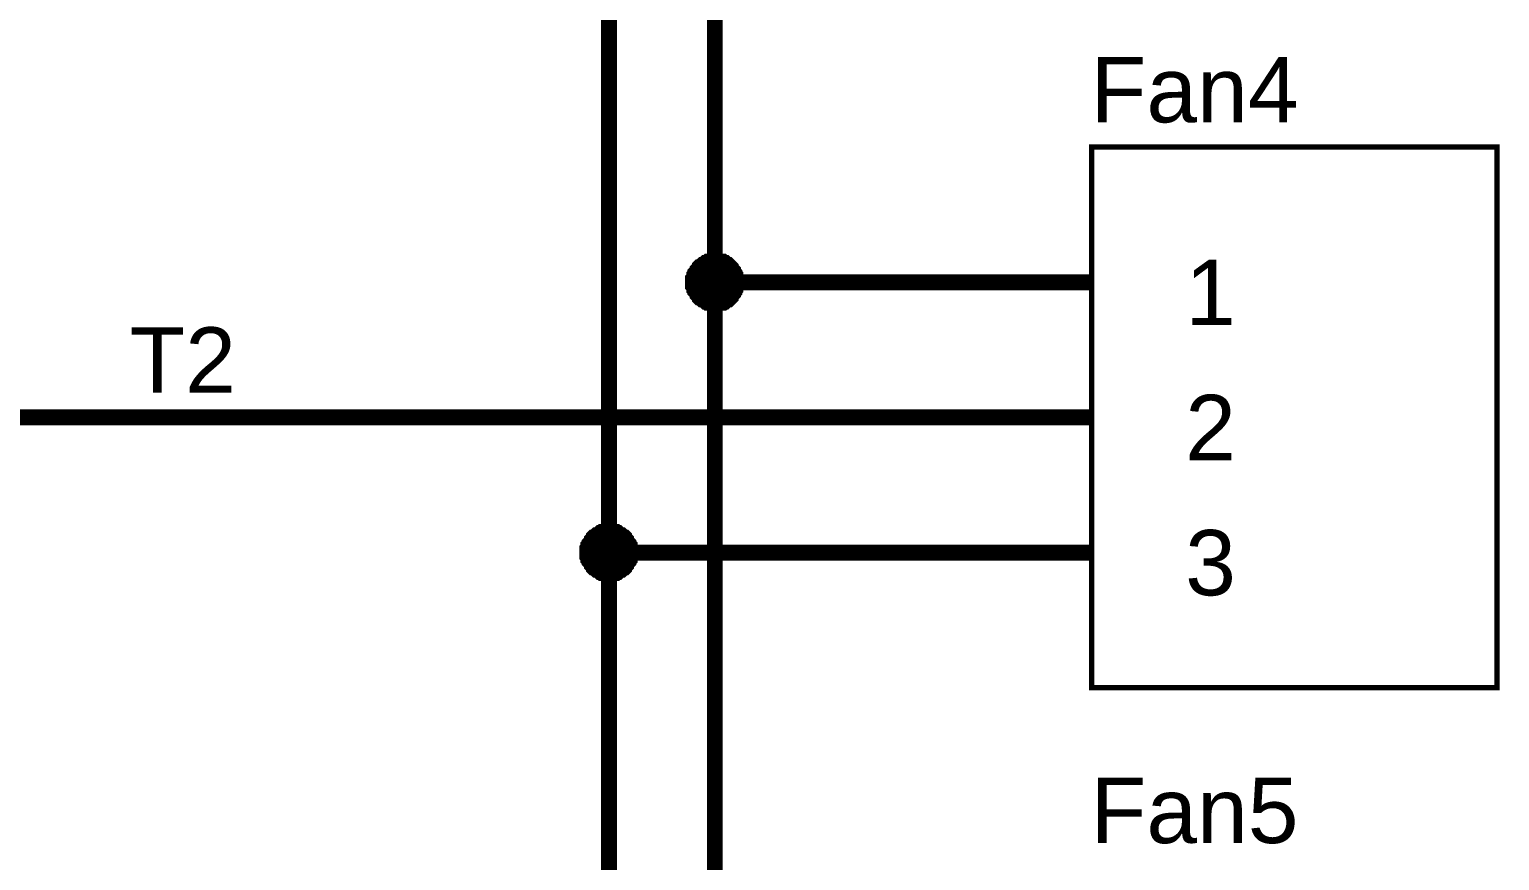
# Model space of a CAD drawing. Header units: millimetres. Extents: x 0 to 594, y 0 to 420.
# Drawn here: x 522.37 to 550.02, y 262.1 to 277.72 of the extents above; entities that cross this region are included whole.
import ezdxf

# ---------------------------------------------------------------- set-up
doc = ezdxf.new("R2010")
doc.units = ezdxf.units.MM
doc.layers.add('Sheet', color=255, linetype='Continuous')
doc.styles.get("Standard").update_dxf_attribs({"font": 'arial.ttf'})

msp = doc.modelspace()

# ---------------------------------------------------------------- linework, layer by layer
at = {"layer": 'Sheet', "color": 0}
for points, const_width in [([(537.275, 272.972), (535.265, 272.972), (535.265, 287.43)], 0.3), ([(537.275, 282.35), (533.275, 282.35), (533.275, 267.892)], 0.3), ([(534.757, 272.972), (534.757, 272.994), (534.757, 273.015), (534.757, 273.057), (534.757, 273.078), (534.778, 273.099), (534.778, 273.121), (534.778, 273.142), (534.799, 273.163), (534.799, 273.184), (534.82, 273.205), (534.841, 273.226), (534.841, 273.248), (534.862, 273.269), (534.884, 273.29), (534.884, 273.311), (534.905, 273.332), (534.926, 273.353), (534.947, 273.353), (534.968, 273.375), (534.989, 273.396), (535.011, 273.396), (535.032, 273.417), (535.053, 273.438), (535.074, 273.438), (535.095, 273.459), (535.116, 273.459), (535.138, 273.459), (535.159, 273.48), (535.18, 273.48), (535.222, 273.48), (535.243, 273.48), (535.265, 273.48)], 0.0991), ([(534.757, 272.972), (534.757, 272.994), (534.757, 273.015), (534.757, 273.057), (534.757, 273.078), (534.778, 273.099), (534.778, 273.121), (534.778, 273.142), (534.799, 273.163), (534.799, 273.184), (534.82, 273.205), (534.841, 273.226), (534.841, 273.248), (534.862, 273.269), (534.884, 273.29), (534.884, 273.311), (534.905, 273.332), (534.926, 273.353), (534.947, 273.353), (534.968, 273.375), (534.989, 273.396), (535.011, 273.396), (535.032, 273.417), (535.053, 273.438), (535.074, 273.438), (535.095, 273.459), (535.116, 273.459), (535.138, 273.459), (535.159, 273.48), (535.18, 273.48), (535.222, 273.48), (535.243, 273.48), (535.265, 273.48)], 0.0991), ([(534.757, 272.972), (534.757, 272.994), (534.757, 273.015), (534.757, 273.057), (534.757, 273.078), (534.778, 273.099), (534.778, 273.121), (534.778, 273.142), (534.799, 273.163), (534.799, 273.184), (534.82, 273.205), (534.841, 273.226), (534.841, 273.248), (534.862, 273.269), (534.884, 273.29), (534.884, 273.311), (534.905, 273.332), (534.926, 273.353), (534.947, 273.353), (534.968, 273.375), (534.989, 273.396), (535.011, 273.396), (535.032, 273.417), (535.053, 273.438), (535.074, 273.438), (535.095, 273.459), (535.116, 273.459), (535.138, 273.459), (535.159, 273.48), (535.18, 273.48), (535.222, 273.48), (535.243, 273.48), (535.265, 273.48)], 0.0991), ([(534.757, 272.972), (534.757, 272.994), (534.757, 273.015), (534.757, 273.057), (534.757, 273.078), (534.778, 273.099), (534.778, 273.121), (534.778, 273.142), (534.799, 273.163), (534.799, 273.184), (534.82, 273.205), (534.841, 273.226), (534.841, 273.248), (534.862, 273.269), (534.884, 273.29), (534.884, 273.311), (534.905, 273.332), (534.926, 273.353), (534.947, 273.353), (534.968, 273.375), (534.989, 273.396), (535.011, 273.396), (535.032, 273.417), (535.053, 273.438), (535.074, 273.438), (535.095, 273.459), (535.116, 273.459), (535.138, 273.459), (535.159, 273.48), (535.18, 273.48), (535.222, 273.48), (535.243, 273.48), (535.265, 273.48)], 0.0991), ([(534.757, 272.972), (534.757, 272.994), (534.757, 273.015), (534.757, 273.057), (534.757, 273.078), (534.778, 273.099), (534.778, 273.121), (534.778, 273.142), (534.799, 273.163), (534.799, 273.184), (534.82, 273.205), (534.841, 273.226), (534.841, 273.248), (534.862, 273.269), (534.884, 273.29), (534.884, 273.311), (534.905, 273.332), (534.926, 273.353), (534.947, 273.353), (534.968, 273.375), (534.989, 273.396), (535.011, 273.396), (535.032, 273.417), (535.053, 273.438), (535.074, 273.438), (535.095, 273.459), (535.116, 273.459), (535.138, 273.459), (535.159, 273.48), (535.18, 273.48), (535.222, 273.48), (535.243, 273.48), (535.265, 273.48)], 0.0991), ([(534.757, 272.972), (534.757, 272.994), (534.757, 273.015), (534.757, 273.057), (534.757, 273.078), (534.778, 273.099), (534.778, 273.121), (534.778, 273.142), (534.799, 273.163), (534.799, 273.184), (534.82, 273.205), (534.841, 273.226), (534.841, 273.248), (534.862, 273.269), (534.884, 273.29), (534.884, 273.311), (534.905, 273.332), (534.926, 273.353), (534.947, 273.353), (534.968, 273.375), (534.989, 273.396), (535.011, 273.396), (535.032, 273.417), (535.053, 273.438), (535.074, 273.438), (535.095, 273.459), (535.116, 273.459), (535.138, 273.459), (535.159, 273.48), (535.18, 273.48), (535.222, 273.48), (535.243, 273.48), (535.265, 273.48)], 0.0991), ([(534.757, 272.972), (534.757, 272.994), (534.757, 273.015), (534.757, 273.057), (534.757, 273.078), (534.778, 273.099), (534.778, 273.121), (534.778, 273.142), (534.799, 273.163), (534.799, 273.184), (534.82, 273.205), (534.841, 273.226), (534.841, 273.248), (534.862, 273.269), (534.884, 273.29), (534.884, 273.311), (534.905, 273.332), (534.926, 273.353), (534.947, 273.353), (534.968, 273.375), (534.989, 273.396), (535.011, 273.396), (535.032, 273.417), (535.053, 273.438), (535.074, 273.438), (535.095, 273.459), (535.116, 273.459), (535.138, 273.459), (535.159, 273.48), (535.18, 273.48), (535.222, 273.48), (535.243, 273.48), (535.265, 273.48)], 0.0991), ([(534.757, 272.972), (534.757, 272.994), (534.757, 273.015), (534.757, 273.057), (534.757, 273.078), (534.778, 273.099), (534.778, 273.121), (534.778, 273.142), (534.799, 273.163), (534.799, 273.184), (534.82, 273.205), (534.841, 273.226), (534.841, 273.248), (534.862, 273.269), (534.884, 273.29), (534.884, 273.311), (534.905, 273.332), (534.926, 273.353), (534.947, 273.353), (534.968, 273.375), (534.989, 273.396), (535.011, 273.396), (535.032, 273.417), (535.053, 273.438), (535.074, 273.438), (535.095, 273.459), (535.116, 273.459), (535.138, 273.459), (535.159, 273.48), (535.18, 273.48), (535.222, 273.48), (535.243, 273.48), (535.265, 273.48)], 0.0991), ([(535.265, 273.48), (535.265, 273.48)], 0.0991), ([(535.265, 273.48), (535.286, 273.48), (535.328, 273.48), (535.349, 273.48), (535.37, 273.48), (535.392, 273.459), (535.413, 273.459), (535.455, 273.459), (535.476, 273.438), (535.497, 273.438), (535.519, 273.417), (535.54, 273.396), (535.561, 273.396), (535.582, 273.375), (535.603, 273.353), (535.603, 273.353), (535.624, 273.332), (535.646, 273.311), (535.667, 273.29), (535.667, 273.269), (535.688, 273.248), (535.709, 273.226), (535.709, 273.205), (535.73, 273.184), (535.73, 273.163), (535.751, 273.142), (535.751, 273.121), (535.751, 273.099), (535.773, 273.078), (535.773, 273.057), (535.773, 273.015), (535.773, 272.994), (535.773, 272.972)], 0.0991), ([(535.265, 273.48), (535.265, 273.48)], 0.0991), ([(535.265, 273.48), (535.286, 273.48), (535.328, 273.48), (535.349, 273.48), (535.37, 273.48), (535.392, 273.459), (535.413, 273.459), (535.455, 273.459), (535.476, 273.438), (535.497, 273.438), (535.519, 273.417), (535.54, 273.396), (535.561, 273.396), (535.582, 273.375), (535.603, 273.353), (535.603, 273.353), (535.624, 273.332), (535.646, 273.311), (535.667, 273.29), (535.667, 273.269), (535.688, 273.248), (535.709, 273.226), (535.709, 273.205), (535.73, 273.184), (535.73, 273.163), (535.751, 273.142), (535.751, 273.121), (535.751, 273.099), (535.773, 273.078), (535.773, 273.057), (535.773, 273.015), (535.773, 272.994), (535.773, 272.972)], 0.0991), ([(535.265, 273.48), (535.265, 273.48)], 0.0991), ([(535.265, 273.48), (535.286, 273.48), (535.328, 273.48), (535.349, 273.48), (535.37, 273.48), (535.392, 273.459), (535.413, 273.459), (535.455, 273.459), (535.476, 273.438), (535.497, 273.438), (535.519, 273.417), (535.54, 273.396), (535.561, 273.396), (535.582, 273.375), (535.603, 273.353), (535.603, 273.353), (535.624, 273.332), (535.646, 273.311), (535.667, 273.29), (535.667, 273.269), (535.688, 273.248), (535.709, 273.226), (535.709, 273.205), (535.73, 273.184), (535.73, 273.163), (535.751, 273.142), (535.751, 273.121), (535.751, 273.099), (535.773, 273.078), (535.773, 273.057), (535.773, 273.015), (535.773, 272.994), (535.773, 272.972)], 0.0991), ([(535.265, 273.48), (535.265, 273.48)], 0.0991), ([(535.265, 273.48), (535.286, 273.48), (535.328, 273.48), (535.349, 273.48), (535.37, 273.48), (535.392, 273.459), (535.413, 273.459), (535.455, 273.459), (535.476, 273.438), (535.497, 273.438), (535.519, 273.417), (535.54, 273.396), (535.561, 273.396), (535.582, 273.375), (535.603, 273.353), (535.603, 273.353), (535.624, 273.332), (535.646, 273.311), (535.667, 273.29), (535.667, 273.269), (535.688, 273.248), (535.709, 273.226), (535.709, 273.205), (535.73, 273.184), (535.73, 273.163), (535.751, 273.142), (535.751, 273.121), (535.751, 273.099), (535.773, 273.078), (535.773, 273.057), (535.773, 273.015), (535.773, 272.994), (535.773, 272.972)], 0.0991), ([(535.265, 273.48), (535.265, 273.48)], 0.0991), ([(535.265, 273.48), (535.286, 273.48), (535.328, 273.48), (535.349, 273.48), (535.37, 273.48), (535.392, 273.459), (535.413, 273.459), (535.455, 273.459), (535.476, 273.438), (535.497, 273.438), (535.519, 273.417), (535.54, 273.396), (535.561, 273.396), (535.582, 273.375), (535.603, 273.353), (535.603, 273.353), (535.624, 273.332), (535.646, 273.311), (535.667, 273.29), (535.667, 273.269), (535.688, 273.248), (535.709, 273.226), (535.709, 273.205), (535.73, 273.184), (535.73, 273.163), (535.751, 273.142), (535.751, 273.121), (535.751, 273.099), (535.773, 273.078), (535.773, 273.057), (535.773, 273.015), (535.773, 272.994), (535.773, 272.972)], 0.0991), ([(535.265, 273.48), (535.265, 273.48)], 0.0991), ([(535.265, 273.48), (535.286, 273.48), (535.328, 273.48), (535.349, 273.48), (535.37, 273.48), (535.392, 273.459), (535.413, 273.459), (535.455, 273.459), (535.476, 273.438), (535.497, 273.438), (535.519, 273.417), (535.54, 273.396), (535.561, 273.396), (535.582, 273.375), (535.603, 273.353), (535.603, 273.353), (535.624, 273.332), (535.646, 273.311), (535.667, 273.29), (535.667, 273.269), (535.688, 273.248), (535.709, 273.226), (535.709, 273.205), (535.73, 273.184), (535.73, 273.163), (535.751, 273.142), (535.751, 273.121), (535.751, 273.099), (535.773, 273.078), (535.773, 273.057), (535.773, 273.015), (535.773, 272.994), (535.773, 272.972)], 0.0991), ([(535.265, 273.48), (535.265, 273.48)], 0.0991), ([(535.265, 273.48), (535.286, 273.48), (535.328, 273.48), (535.349, 273.48), (535.37, 273.48), (535.392, 273.459), (535.413, 273.459), (535.455, 273.459), (535.476, 273.438), (535.497, 273.438), (535.519, 273.417), (535.54, 273.396), (535.561, 273.396), (535.582, 273.375), (535.603, 273.353), (535.603, 273.353), (535.624, 273.332), (535.646, 273.311), (535.667, 273.29), (535.667, 273.269), (535.688, 273.248), (535.709, 273.226), (535.709, 273.205), (535.73, 273.184), (535.73, 273.163), (535.751, 273.142), (535.751, 273.121), (535.751, 273.099), (535.773, 273.078), (535.773, 273.057), (535.773, 273.015), (535.773, 272.994), (535.773, 272.972)], 0.0991), ([(535.265, 273.48), (535.265, 273.48)], 0.0991), ([(535.265, 273.48), (535.286, 273.48), (535.328, 273.48), (535.349, 273.48), (535.37, 273.48), (535.392, 273.459), (535.413, 273.459), (535.455, 273.459), (535.476, 273.438), (535.497, 273.438), (535.519, 273.417), (535.54, 273.396), (535.561, 273.396), (535.582, 273.375), (535.603, 273.353), (535.603, 273.353), (535.624, 273.332), (535.646, 273.311), (535.667, 273.29), (535.667, 273.269), (535.688, 273.248), (535.709, 273.226), (535.709, 273.205), (535.73, 273.184), (535.73, 273.163), (535.751, 273.142), (535.751, 273.121), (535.751, 273.099), (535.773, 273.078), (535.773, 273.057), (535.773, 273.015), (535.773, 272.994), (535.773, 272.972)], 0.0991), ([(535.265, 272.464), (535.243, 272.464), (535.222, 272.464), (535.18, 272.464), (535.159, 272.464), (535.138, 272.486), (535.116, 272.486), (535.095, 272.486), (535.074, 272.507), (535.053, 272.507), (535.032, 272.528), (535.011, 272.549), (534.989, 272.549), (534.968, 272.57), (534.947, 272.591), (534.926, 272.591), (534.905, 272.613), (534.884, 272.634), (534.884, 272.655), (534.862, 272.676), (534.841, 272.697), (534.841, 272.718), (534.82, 272.74), (534.799, 272.761), (534.799, 272.782), (534.778, 272.803), (534.778, 272.824), (534.778, 272.845), (534.757, 272.867), (534.757, 272.888), (534.757, 272.93), (534.757, 272.951), (534.757, 272.972)], 0.0991), ([(534.757, 272.972), (534.757, 272.972)], 0.0991), ([(535.265, 272.464), (535.243, 272.464), (535.222, 272.464), (535.18, 272.464), (535.159, 272.464), (535.138, 272.486), (535.116, 272.486), (535.095, 272.486), (535.074, 272.507), (535.053, 272.507), (535.032, 272.528), (535.011, 272.549), (534.989, 272.549), (534.968, 272.57), (534.947, 272.591), (534.926, 272.591), (534.905, 272.613), (534.884, 272.634), (534.884, 272.655), (534.862, 272.676), (534.841, 272.697), (534.841, 272.718), (534.82, 272.74), (534.799, 272.761), (534.799, 272.782), (534.778, 272.803), (534.778, 272.824), (534.778, 272.845), (534.757, 272.867), (534.757, 272.888), (534.757, 272.93), (534.757, 272.951), (534.757, 272.972)], 0.0991), ([(534.757, 272.972), (534.757, 272.972)], 0.0991), ([(535.265, 272.464), (535.243, 272.464), (535.222, 272.464), (535.18, 272.464), (535.159, 272.464), (535.138, 272.486), (535.116, 272.486), (535.095, 272.486), (535.074, 272.507), (535.053, 272.507), (535.032, 272.528), (535.011, 272.549), (534.989, 272.549), (534.968, 272.57), (534.947, 272.591), (534.926, 272.591), (534.905, 272.613), (534.884, 272.634), (534.884, 272.655), (534.862, 272.676), (534.841, 272.697), (534.841, 272.718), (534.82, 272.74), (534.799, 272.761), (534.799, 272.782), (534.778, 272.803), (534.778, 272.824), (534.778, 272.845), (534.757, 272.867), (534.757, 272.888), (534.757, 272.93), (534.757, 272.951), (534.757, 272.972)], 0.0991), ([(534.757, 272.972), (534.757, 272.972)], 0.0991), ([(535.265, 272.464), (535.243, 272.464), (535.222, 272.464), (535.18, 272.464), (535.159, 272.464), (535.138, 272.486), (535.116, 272.486), (535.095, 272.486), (535.074, 272.507), (535.053, 272.507), (535.032, 272.528), (535.011, 272.549), (534.989, 272.549), (534.968, 272.57), (534.947, 272.591), (534.926, 272.591), (534.905, 272.613), (534.884, 272.634), (534.884, 272.655), (534.862, 272.676), (534.841, 272.697), (534.841, 272.718), (534.82, 272.74), (534.799, 272.761), (534.799, 272.782), (534.778, 272.803), (534.778, 272.824), (534.778, 272.845), (534.757, 272.867), (534.757, 272.888), (534.757, 272.93), (534.757, 272.951), (534.757, 272.972)], 0.0991), ([(534.757, 272.972), (534.757, 272.972)], 0.0991), ([(535.265, 272.464), (535.243, 272.464), (535.222, 272.464), (535.18, 272.464), (535.159, 272.464), (535.138, 272.486), (535.116, 272.486), (535.095, 272.486), (535.074, 272.507), (535.053, 272.507), (535.032, 272.528), (535.011, 272.549), (534.989, 272.549), (534.968, 272.57), (534.947, 272.591), (534.926, 272.591), (534.905, 272.613), (534.884, 272.634), (534.884, 272.655), (534.862, 272.676), (534.841, 272.697), (534.841, 272.718), (534.82, 272.74), (534.799, 272.761), (534.799, 272.782), (534.778, 272.803), (534.778, 272.824), (534.778, 272.845), (534.757, 272.867), (534.757, 272.888), (534.757, 272.93), (534.757, 272.951), (534.757, 272.972)], 0.0991), ([(534.757, 272.972), (534.757, 272.972)], 0.0991), ([(535.265, 272.464), (535.243, 272.464), (535.222, 272.464), (535.18, 272.464), (535.159, 272.464), (535.138, 272.486), (535.116, 272.486), (535.095, 272.486), (535.074, 272.507), (535.053, 272.507), (535.032, 272.528), (535.011, 272.549), (534.989, 272.549), (534.968, 272.57), (534.947, 272.591), (534.926, 272.591), (534.905, 272.613), (534.884, 272.634), (534.884, 272.655), (534.862, 272.676), (534.841, 272.697), (534.841, 272.718), (534.82, 272.74), (534.799, 272.761), (534.799, 272.782), (534.778, 272.803), (534.778, 272.824), (534.778, 272.845), (534.757, 272.867), (534.757, 272.888), (534.757, 272.93), (534.757, 272.951), (534.757, 272.972)], 0.0991), ([(534.757, 272.972), (534.757, 272.972)], 0.0991), ([(535.265, 272.464), (535.243, 272.464), (535.222, 272.464), (535.18, 272.464), (535.159, 272.464), (535.138, 272.486), (535.116, 272.486), (535.095, 272.486), (535.074, 272.507), (535.053, 272.507), (535.032, 272.528), (535.011, 272.549), (534.989, 272.549), (534.968, 272.57), (534.947, 272.591), (534.926, 272.591), (534.905, 272.613), (534.884, 272.634), (534.884, 272.655), (534.862, 272.676), (534.841, 272.697), (534.841, 272.718), (534.82, 272.74), (534.799, 272.761), (534.799, 272.782), (534.778, 272.803), (534.778, 272.824), (534.778, 272.845), (534.757, 272.867), (534.757, 272.888), (534.757, 272.93), (534.757, 272.951), (534.757, 272.972)], 0.0991), ([(534.757, 272.972), (534.757, 272.972)], 0.0991), ([(535.265, 272.464), (535.243, 272.464), (535.222, 272.464), (535.18, 272.464), (535.159, 272.464), (535.138, 272.486), (535.116, 272.486), (535.095, 272.486), (535.074, 272.507), (535.053, 272.507), (535.032, 272.528), (535.011, 272.549), (534.989, 272.549), (534.968, 272.57), (534.947, 272.591), (534.926, 272.591), (534.905, 272.613), (534.884, 272.634), (534.884, 272.655), (534.862, 272.676), (534.841, 272.697), (534.841, 272.718), (534.82, 272.74), (534.799, 272.761), (534.799, 272.782), (534.778, 272.803), (534.778, 272.824), (534.778, 272.845), (534.757, 272.867), (534.757, 272.888), (534.757, 272.93), (534.757, 272.951), (534.757, 272.972)], 0.0991), ([(534.757, 272.972), (534.757, 272.972)], 0.0991), ([(537.275, 259.425), (535.265, 259.425), (535.265, 272.972)], 0.3), ([(535.773, 272.972), (535.773, 272.951), (535.773, 272.93), (535.773, 272.888), (535.773, 272.867), (535.751, 272.845), (535.751, 272.824), (535.751, 272.803), (535.73, 272.782), (535.73, 272.761), (535.709, 272.74), (535.709, 272.718), (535.688, 272.697), (535.667, 272.676), (535.667, 272.655), (535.646, 272.634), (535.624, 272.613), (535.603, 272.591), (535.603, 272.591), (535.582, 272.57), (535.561, 272.549), (535.54, 272.549), (535.519, 272.528), (535.497, 272.507), (535.476, 272.507), (535.455, 272.486), (535.413, 272.486), (535.392, 272.486), (535.37, 272.464), (535.349, 272.464), (535.328, 272.464), (535.286, 272.464), (535.265, 272.464)], 0.0991), ([(535.773, 272.972), (535.773, 272.951), (535.773, 272.93), (535.773, 272.888), (535.773, 272.867), (535.751, 272.845), (535.751, 272.824), (535.751, 272.803), (535.73, 272.782), (535.73, 272.761), (535.709, 272.74), (535.709, 272.718), (535.688, 272.697), (535.667, 272.676), (535.667, 272.655), (535.646, 272.634), (535.624, 272.613), (535.603, 272.591), (535.603, 272.591), (535.582, 272.57), (535.561, 272.549), (535.54, 272.549), (535.519, 272.528), (535.497, 272.507), (535.476, 272.507), (535.455, 272.486), (535.413, 272.486), (535.392, 272.486), (535.37, 272.464), (535.349, 272.464), (535.328, 272.464), (535.286, 272.464), (535.265, 272.464)], 0.0991), ([(535.773, 272.972), (535.773, 272.951), (535.773, 272.93), (535.773, 272.888), (535.773, 272.867), (535.751, 272.845), (535.751, 272.824), (535.751, 272.803), (535.73, 272.782), (535.73, 272.761), (535.709, 272.74), (535.709, 272.718), (535.688, 272.697), (535.667, 272.676), (535.667, 272.655), (535.646, 272.634), (535.624, 272.613), (535.603, 272.591), (535.603, 272.591), (535.582, 272.57), (535.561, 272.549), (535.54, 272.549), (535.519, 272.528), (535.497, 272.507), (535.476, 272.507), (535.455, 272.486), (535.413, 272.486), (535.392, 272.486), (535.37, 272.464), (535.349, 272.464), (535.328, 272.464), (535.286, 272.464), (535.265, 272.464)], 0.0991), ([(535.773, 272.972), (535.773, 272.951), (535.773, 272.93), (535.773, 272.888), (535.773, 272.867), (535.751, 272.845), (535.751, 272.824), (535.751, 272.803), (535.73, 272.782), (535.73, 272.761), (535.709, 272.74), (535.709, 272.718), (535.688, 272.697), (535.667, 272.676), (535.667, 272.655), (535.646, 272.634), (535.624, 272.613), (535.603, 272.591), (535.603, 272.591), (535.582, 272.57), (535.561, 272.549), (535.54, 272.549), (535.519, 272.528), (535.497, 272.507), (535.476, 272.507), (535.455, 272.486), (535.413, 272.486), (535.392, 272.486), (535.37, 272.464), (535.349, 272.464), (535.328, 272.464), (535.286, 272.464), (535.265, 272.464)], 0.0991), ([(535.773, 272.972), (535.773, 272.951), (535.773, 272.93), (535.773, 272.888), (535.773, 272.867), (535.751, 272.845), (535.751, 272.824), (535.751, 272.803), (535.73, 272.782), (535.73, 272.761), (535.709, 272.74), (535.709, 272.718), (535.688, 272.697), (535.667, 272.676), (535.667, 272.655), (535.646, 272.634), (535.624, 272.613), (535.603, 272.591), (535.603, 272.591), (535.582, 272.57), (535.561, 272.549), (535.54, 272.549), (535.519, 272.528), (535.497, 272.507), (535.476, 272.507), (535.455, 272.486), (535.413, 272.486), (535.392, 272.486), (535.37, 272.464), (535.349, 272.464), (535.328, 272.464), (535.286, 272.464), (535.265, 272.464)], 0.0991), ([(535.773, 272.972), (535.773, 272.951), (535.773, 272.93), (535.773, 272.888), (535.773, 272.867), (535.751, 272.845), (535.751, 272.824), (535.751, 272.803), (535.73, 272.782), (535.73, 272.761), (535.709, 272.74), (535.709, 272.718), (535.688, 272.697), (535.667, 272.676), (535.667, 272.655), (535.646, 272.634), (535.624, 272.613), (535.603, 272.591), (535.603, 272.591), (535.582, 272.57), (535.561, 272.549), (535.54, 272.549), (535.519, 272.528), (535.497, 272.507), (535.476, 272.507), (535.455, 272.486), (535.413, 272.486), (535.392, 272.486), (535.37, 272.464), (535.349, 272.464), (535.328, 272.464), (535.286, 272.464), (535.265, 272.464)], 0.0991), ([(535.773, 272.972), (535.773, 272.951), (535.773, 272.93), (535.773, 272.888), (535.773, 272.867), (535.751, 272.845), (535.751, 272.824), (535.751, 272.803), (535.73, 272.782), (535.73, 272.761), (535.709, 272.74), (535.709, 272.718), (535.688, 272.697), (535.667, 272.676), (535.667, 272.655), (535.646, 272.634), (535.624, 272.613), (535.603, 272.591), (535.603, 272.591), (535.582, 272.57), (535.561, 272.549), (535.54, 272.549), (535.519, 272.528), (535.497, 272.507), (535.476, 272.507), (535.455, 272.486), (535.413, 272.486), (535.392, 272.486), (535.37, 272.464), (535.349, 272.464), (535.328, 272.464), (535.286, 272.464), (535.265, 272.464)], 0.0991), ([(535.773, 272.972), (535.773, 272.951), (535.773, 272.93), (535.773, 272.888), (535.773, 272.867), (535.751, 272.845), (535.751, 272.824), (535.751, 272.803), (535.73, 272.782), (535.73, 272.761), (535.709, 272.74), (535.709, 272.718), (535.688, 272.697), (535.667, 272.676), (535.667, 272.655), (535.646, 272.634), (535.624, 272.613), (535.603, 272.591), (535.603, 272.591), (535.582, 272.57), (535.561, 272.549), (535.54, 272.549), (535.519, 272.528), (535.497, 272.507), (535.476, 272.507), (535.455, 272.486), (535.413, 272.486), (535.392, 272.486), (535.37, 272.464), (535.349, 272.464), (535.328, 272.464), (535.286, 272.464), (535.265, 272.464)], 0.0991), ([(535.773, 272.972), (535.773, 272.972), (535.773, 272.972), (535.773, 272.972), (535.773, 272.972), (535.773, 272.972), (535.773, 272.972), (535.773, 272.972), (535.773, 272.972), (535.773, 272.972), (535.773, 272.972), (535.773, 272.972), (535.773, 272.972), (535.773, 272.972), (535.773, 272.972), (535.773, 272.972), (535.773, 272.972), (535.773, 272.972), (535.773, 272.972), (535.773, 272.972), (535.773, 272.972), (535.773, 272.972), (535.773, 272.972), (535.773, 272.972), (535.773, 272.972), (535.773, 272.972), (535.773, 272.972), (535.773, 272.972), (535.773, 272.972), (535.773, 272.972), (535.773, 272.972), (535.773, 272.972), (535.773, 272.972)], 0.0991), ([(535.773, 272.972), (535.773, 272.972)], 0.0991), ([(535.773, 272.972), (535.773, 272.972), (535.773, 272.972), (535.773, 272.972), (535.773, 272.972), (535.773, 272.972), (535.773, 272.972), (535.773, 272.972), (535.773, 272.972), (535.773, 272.972), (535.773, 272.972), (535.773, 272.972), (535.773, 272.972), (535.773, 272.972), (535.773, 272.972), (535.773, 272.972), (535.773, 272.972), (535.773, 272.972), (535.773, 272.972), (535.773, 272.972), (535.773, 272.972), (535.773, 272.972), (535.773, 272.972), (535.773, 272.972), (535.773, 272.972), (535.773, 272.972), (535.773, 272.972), (535.773, 272.972), (535.773, 272.972), (535.773, 272.972), (535.773, 272.972), (535.773, 272.972), (535.773, 272.972)], 0.0991), ([(535.773, 272.972), (535.773, 272.972)], 0.0991), ([(535.773, 272.972), (535.773, 272.972), (535.773, 272.972), (535.773, 272.972), (535.773, 272.972), (535.773, 272.972), (535.773, 272.972), (535.773, 272.972), (535.773, 272.972), (535.773, 272.972), (535.773, 272.972), (535.773, 272.972), (535.773, 272.972), (535.773, 272.972), (535.773, 272.972), (535.773, 272.972), (535.773, 272.972), (535.773, 272.972), (535.773, 272.972), (535.773, 272.972), (535.773, 272.972), (535.773, 272.972), (535.773, 272.972), (535.773, 272.972), (535.773, 272.972), (535.773, 272.972), (535.773, 272.972), (535.773, 272.972), (535.773, 272.972), (535.773, 272.972), (535.773, 272.972), (535.773, 272.972), (535.773, 272.972)], 0.0991), ([(535.773, 272.972), (535.773, 272.972)], 0.0991), ([(535.773, 272.972), (535.773, 272.972), (535.773, 272.972), (535.773, 272.972), (535.773, 272.972), (535.773, 272.972), (535.773, 272.972), (535.773, 272.972), (535.773, 272.972), (535.773, 272.972), (535.773, 272.972), (535.773, 272.972), (535.773, 272.972), (535.773, 272.972), (535.773, 272.972), (535.773, 272.972), (535.773, 272.972), (535.773, 272.972), (535.773, 272.972), (535.773, 272.972), (535.773, 272.972), (535.773, 272.972), (535.773, 272.972), (535.773, 272.972), (535.773, 272.972), (535.773, 272.972), (535.773, 272.972), (535.773, 272.972), (535.773, 272.972), (535.773, 272.972), (535.773, 272.972), (535.773, 272.972), (535.773, 272.972)], 0.0991), ([(535.773, 272.972), (535.773, 272.972)], 0.0991), ([(535.773, 272.972), (535.773, 272.972), (535.773, 272.972), (535.773, 272.972), (535.773, 272.972), (535.773, 272.972), (535.773, 272.972), (535.773, 272.972), (535.773, 272.972), (535.773, 272.972), (535.773, 272.972), (535.773, 272.972), (535.773, 272.972), (535.773, 272.972), (535.773, 272.972), (535.773, 272.972), (535.773, 272.972), (535.773, 272.972), (535.773, 272.972), (535.773, 272.972), (535.773, 272.972), (535.773, 272.972), (535.773, 272.972), (535.773, 272.972), (535.773, 272.972), (535.773, 272.972), (535.773, 272.972), (535.773, 272.972), (535.773, 272.972), (535.773, 272.972), (535.773, 272.972), (535.773, 272.972), (535.773, 272.972)], 0.0991), ([(535.773, 272.972), (535.773, 272.972)], 0.0991), ([(535.773, 272.972), (535.773, 272.972), (535.773, 272.972), (535.773, 272.972), (535.773, 272.972), (535.773, 272.972), (535.773, 272.972), (535.773, 272.972), (535.773, 272.972), (535.773, 272.972), (535.773, 272.972), (535.773, 272.972), (535.773, 272.972), (535.773, 272.972), (535.773, 272.972), (535.773, 272.972), (535.773, 272.972), (535.773, 272.972), (535.773, 272.972), (535.773, 272.972), (535.773, 272.972), (535.773, 272.972), (535.773, 272.972), (535.773, 272.972), (535.773, 272.972), (535.773, 272.972), (535.773, 272.972), (535.773, 272.972), (535.773, 272.972), (535.773, 272.972), (535.773, 272.972), (535.773, 272.972), (535.773, 272.972)], 0.0991), ([(535.773, 272.972), (535.773, 272.972)], 0.0991), ([(535.773, 272.972), (535.773, 272.972), (535.773, 272.972), (535.773, 272.972), (535.773, 272.972), (535.773, 272.972), (535.773, 272.972), (535.773, 272.972), (535.773, 272.972), (535.773, 272.972), (535.773, 272.972), (535.773, 272.972), (535.773, 272.972), (535.773, 272.972), (535.773, 272.972), (535.773, 272.972), (535.773, 272.972), (535.773, 272.972), (535.773, 272.972), (535.773, 272.972), (535.773, 272.972), (535.773, 272.972), (535.773, 272.972), (535.773, 272.972), (535.773, 272.972), (535.773, 272.972), (535.773, 272.972), (535.773, 272.972), (535.773, 272.972), (535.773, 272.972), (535.773, 272.972), (535.773, 272.972), (535.773, 272.972)], 0.0991), ([(535.773, 272.972), (535.773, 272.972)], 0.0991), ([(535.773, 272.972), (535.773, 272.972), (535.773, 272.972), (535.773, 272.972), (535.773, 272.972), (535.773, 272.972), (535.773, 272.972), (535.773, 272.972), (535.773, 272.972), (535.773, 272.972), (535.773, 272.972), (535.773, 272.972), (535.773, 272.972), (535.773, 272.972), (535.773, 272.972), (535.773, 272.972), (535.773, 272.972), (535.773, 272.972), (535.773, 272.972), (535.773, 272.972), (535.773, 272.972), (535.773, 272.972), (535.773, 272.972), (535.773, 272.972), (535.773, 272.972), (535.773, 272.972), (535.773, 272.972), (535.773, 272.972), (535.773, 272.972), (535.773, 272.972), (535.773, 272.972), (535.773, 272.972), (535.773, 272.972)], 0.0991), ([(535.773, 272.972), (535.773, 272.972)], 0.0991), ([(542.355, 272.972), (537.275, 272.972)], 0.3), ([(520.279, 270.432), (537.275, 270.432)], 0.3), ([(542.355, 270.432), (537.275, 270.432)], 0.3), ([(532.767, 267.892), (532.767, 267.914), (532.767, 267.935), (532.767, 267.977), (532.767, 267.998), (532.788, 268.019), (532.788, 268.041), (532.788, 268.062), (532.809, 268.083), (532.809, 268.104), (532.831, 268.125), (532.852, 268.146), (532.852, 268.168), (532.873, 268.189), (532.894, 268.21), (532.894, 268.231), (532.915, 268.252), (532.936, 268.273), (532.958, 268.273), (532.979, 268.295), (533, 268.316), (533.021, 268.316), (533.042, 268.337), (533.063, 268.358), (533.085, 268.358), (533.106, 268.379), (533.127, 268.379), (533.148, 268.379), (533.169, 268.4), (533.19, 268.4), (533.233, 268.4), (533.254, 268.4), (533.275, 268.4)], 0.0991), ([(532.767, 267.892), (532.767, 267.914), (532.767, 267.935), (532.767, 267.977), (532.767, 267.998), (532.788, 268.019), (532.788, 268.041), (532.788, 268.062), (532.809, 268.083), (532.809, 268.104), (532.831, 268.125), (532.852, 268.146), (532.852, 268.168), (532.873, 268.189), (532.894, 268.21), (532.894, 268.231), (532.915, 268.252), (532.936, 268.273), (532.958, 268.273), (532.979, 268.295), (533, 268.316), (533.021, 268.316), (533.042, 268.337), (533.063, 268.358), (533.085, 268.358), (533.106, 268.379), (533.127, 268.379), (533.148, 268.379), (533.169, 268.4), (533.19, 268.4), (533.233, 268.4), (533.254, 268.4), (533.275, 268.4)], 0.0991), ([(532.767, 267.892), (532.767, 267.914), (532.767, 267.935), (532.767, 267.977), (532.767, 267.998), (532.788, 268.019), (532.788, 268.041), (532.788, 268.062), (532.809, 268.083), (532.809, 268.104), (532.831, 268.125), (532.852, 268.146), (532.852, 268.168), (532.873, 268.189), (532.894, 268.21), (532.894, 268.231), (532.915, 268.252), (532.936, 268.273), (532.958, 268.273), (532.979, 268.295), (533, 268.316), (533.021, 268.316), (533.042, 268.337), (533.063, 268.358), (533.085, 268.358), (533.106, 268.379), (533.127, 268.379), (533.148, 268.379), (533.169, 268.4), (533.19, 268.4), (533.233, 268.4), (533.254, 268.4), (533.275, 268.4)], 0.0991), ([(532.767, 267.892), (532.767, 267.914), (532.767, 267.935), (532.767, 267.977), (532.767, 267.998), (532.788, 268.019), (532.788, 268.041), (532.788, 268.062), (532.809, 268.083), (532.809, 268.104), (532.831, 268.125), (532.852, 268.146), (532.852, 268.168), (532.873, 268.189), (532.894, 268.21), (532.894, 268.231), (532.915, 268.252), (532.936, 268.273), (532.958, 268.273), (532.979, 268.295), (533, 268.316), (533.021, 268.316), (533.042, 268.337), (533.063, 268.358), (533.085, 268.358), (533.106, 268.379), (533.127, 268.379), (533.148, 268.379), (533.169, 268.4), (533.19, 268.4), (533.233, 268.4), (533.254, 268.4), (533.275, 268.4)], 0.0991), ([(532.767, 267.892), (532.767, 267.914), (532.767, 267.935), (532.767, 267.977), (532.767, 267.998), (532.788, 268.019), (532.788, 268.041), (532.788, 268.062), (532.809, 268.083), (532.809, 268.104), (532.831, 268.125), (532.852, 268.146), (532.852, 268.168), (532.873, 268.189), (532.894, 268.21), (532.894, 268.231), (532.915, 268.252), (532.936, 268.273), (532.958, 268.273), (532.979, 268.295), (533, 268.316), (533.021, 268.316), (533.042, 268.337), (533.063, 268.358), (533.085, 268.358), (533.106, 268.379), (533.127, 268.379), (533.148, 268.379), (533.169, 268.4), (533.19, 268.4), (533.233, 268.4), (533.254, 268.4), (533.275, 268.4)], 0.0991), ([(532.767, 267.892), (532.767, 267.914), (532.767, 267.935), (532.767, 267.977), (532.767, 267.998), (532.788, 268.019), (532.788, 268.041), (532.788, 268.062), (532.809, 268.083), (532.809, 268.104), (532.831, 268.125), (532.852, 268.146), (532.852, 268.168), (532.873, 268.189), (532.894, 268.21), (532.894, 268.231), (532.915, 268.252), (532.936, 268.273), (532.958, 268.273), (532.979, 268.295), (533, 268.316), (533.021, 268.316), (533.042, 268.337), (533.063, 268.358), (533.085, 268.358), (533.106, 268.379), (533.127, 268.379), (533.148, 268.379), (533.169, 268.4), (533.19, 268.4), (533.233, 268.4), (533.254, 268.4), (533.275, 268.4)], 0.0991), ([(532.767, 267.892), (532.767, 267.914), (532.767, 267.935), (532.767, 267.977), (532.767, 267.998), (532.788, 268.019), (532.788, 268.041), (532.788, 268.062), (532.809, 268.083), (532.809, 268.104), (532.831, 268.125), (532.852, 268.146), (532.852, 268.168), (532.873, 268.189), (532.894, 268.21), (532.894, 268.231), (532.915, 268.252), (532.936, 268.273), (532.958, 268.273), (532.979, 268.295), (533, 268.316), (533.021, 268.316), (533.042, 268.337), (533.063, 268.358), (533.085, 268.358), (533.106, 268.379), (533.127, 268.379), (533.148, 268.379), (533.169, 268.4), (533.19, 268.4), (533.233, 268.4), (533.254, 268.4), (533.275, 268.4)], 0.0991), ([(532.767, 267.892), (532.767, 267.914), (532.767, 267.935), (532.767, 267.977), (532.767, 267.998), (532.788, 268.019), (532.788, 268.041), (532.788, 268.062), (532.809, 268.083), (532.809, 268.104), (532.831, 268.125), (532.852, 268.146), (532.852, 268.168), (532.873, 268.189), (532.894, 268.21), (532.894, 268.231), (532.915, 268.252), (532.936, 268.273), (532.958, 268.273), (532.979, 268.295), (533, 268.316), (533.021, 268.316), (533.042, 268.337), (533.063, 268.358), (533.085, 268.358), (533.106, 268.379), (533.127, 268.379), (533.148, 268.379), (533.169, 268.4), (533.19, 268.4), (533.233, 268.4), (533.254, 268.4), (533.275, 268.4)], 0.0991), ([(533.275, 268.4), (533.275, 268.4)], 0.0991), ([(533.275, 268.4), (533.296, 268.4), (533.317, 268.4), (533.36, 268.4), (533.381, 268.4), (533.402, 268.379), (533.423, 268.379), (533.444, 268.379), (533.466, 268.358), (533.487, 268.358), (533.508, 268.337), (533.529, 268.316), (533.55, 268.316), (533.571, 268.295), (533.593, 268.273), (533.614, 268.273), (533.635, 268.252), (533.656, 268.231), (533.656, 268.21), (533.677, 268.189), (533.698, 268.168), (533.698, 268.146), (533.719, 268.125), (533.741, 268.104), (533.741, 268.083), (533.762, 268.062), (533.762, 268.041), (533.762, 268.019), (533.783, 267.998), (533.783, 267.977), (533.783, 267.935), (533.783, 267.914), (533.783, 267.892)], 0.0991), ([(533.275, 268.4), (533.275, 268.4)], 0.0991), ([(533.275, 268.4), (533.296, 268.4), (533.317, 268.4), (533.36, 268.4), (533.381, 268.4), (533.402, 268.379), (533.423, 268.379), (533.444, 268.379), (533.466, 268.358), (533.487, 268.358), (533.508, 268.337), (533.529, 268.316), (533.55, 268.316), (533.571, 268.295), (533.593, 268.273), (533.614, 268.273), (533.635, 268.252), (533.656, 268.231), (533.656, 268.21), (533.677, 268.189), (533.698, 268.168), (533.698, 268.146), (533.719, 268.125), (533.741, 268.104), (533.741, 268.083), (533.762, 268.062), (533.762, 268.041), (533.762, 268.019), (533.783, 267.998), (533.783, 267.977), (533.783, 267.935), (533.783, 267.914), (533.783, 267.892)], 0.0991), ([(533.275, 268.4), (533.275, 268.4)], 0.0991), ([(533.275, 268.4), (533.296, 268.4), (533.317, 268.4), (533.36, 268.4), (533.381, 268.4), (533.402, 268.379), (533.423, 268.379), (533.444, 268.379), (533.466, 268.358), (533.487, 268.358), (533.508, 268.337), (533.529, 268.316), (533.55, 268.316), (533.571, 268.295), (533.593, 268.273), (533.614, 268.273), (533.635, 268.252), (533.656, 268.231), (533.656, 268.21), (533.677, 268.189), (533.698, 268.168), (533.698, 268.146), (533.719, 268.125), (533.741, 268.104), (533.741, 268.083), (533.762, 268.062), (533.762, 268.041), (533.762, 268.019), (533.783, 267.998), (533.783, 267.977), (533.783, 267.935), (533.783, 267.914), (533.783, 267.892)], 0.0991), ([(533.275, 268.4), (533.275, 268.4)], 0.0991), ([(533.275, 268.4), (533.296, 268.4), (533.317, 268.4), (533.36, 268.4), (533.381, 268.4), (533.402, 268.379), (533.423, 268.379), (533.444, 268.379), (533.466, 268.358), (533.487, 268.358), (533.508, 268.337), (533.529, 268.316), (533.55, 268.316), (533.571, 268.295), (533.593, 268.273), (533.614, 268.273), (533.635, 268.252), (533.656, 268.231), (533.656, 268.21), (533.677, 268.189), (533.698, 268.168), (533.698, 268.146), (533.719, 268.125), (533.741, 268.104), (533.741, 268.083), (533.762, 268.062), (533.762, 268.041), (533.762, 268.019), (533.783, 267.998), (533.783, 267.977), (533.783, 267.935), (533.783, 267.914), (533.783, 267.892)], 0.0991), ([(533.275, 268.4), (533.275, 268.4)], 0.0991), ([(533.275, 268.4), (533.296, 268.4), (533.317, 268.4), (533.36, 268.4), (533.381, 268.4), (533.402, 268.379), (533.423, 268.379), (533.444, 268.379), (533.466, 268.358), (533.487, 268.358), (533.508, 268.337), (533.529, 268.316), (533.55, 268.316), (533.571, 268.295), (533.593, 268.273), (533.614, 268.273), (533.635, 268.252), (533.656, 268.231), (533.656, 268.21), (533.677, 268.189), (533.698, 268.168), (533.698, 268.146), (533.719, 268.125), (533.741, 268.104), (533.741, 268.083), (533.762, 268.062), (533.762, 268.041), (533.762, 268.019), (533.783, 267.998), (533.783, 267.977), (533.783, 267.935), (533.783, 267.914), (533.783, 267.892)], 0.0991), ([(533.275, 268.4), (533.275, 268.4)], 0.0991), ([(533.275, 268.4), (533.296, 268.4), (533.317, 268.4), (533.36, 268.4), (533.381, 268.4), (533.402, 268.379), (533.423, 268.379), (533.444, 268.379), (533.466, 268.358), (533.487, 268.358), (533.508, 268.337), (533.529, 268.316), (533.55, 268.316), (533.571, 268.295), (533.593, 268.273), (533.614, 268.273), (533.635, 268.252), (533.656, 268.231), (533.656, 268.21), (533.677, 268.189), (533.698, 268.168), (533.698, 268.146), (533.719, 268.125), (533.741, 268.104), (533.741, 268.083), (533.762, 268.062), (533.762, 268.041), (533.762, 268.019), (533.783, 267.998), (533.783, 267.977), (533.783, 267.935), (533.783, 267.914), (533.783, 267.892)], 0.0991), ([(533.275, 268.4), (533.275, 268.4)], 0.0991), ([(533.275, 268.4), (533.296, 268.4), (533.317, 268.4), (533.36, 268.4), (533.381, 268.4), (533.402, 268.379), (533.423, 268.379), (533.444, 268.379), (533.466, 268.358), (533.487, 268.358), (533.508, 268.337), (533.529, 268.316), (533.55, 268.316), (533.571, 268.295), (533.593, 268.273), (533.614, 268.273), (533.635, 268.252), (533.656, 268.231), (533.656, 268.21), (533.677, 268.189), (533.698, 268.168), (533.698, 268.146), (533.719, 268.125), (533.741, 268.104), (533.741, 268.083), (533.762, 268.062), (533.762, 268.041), (533.762, 268.019), (533.783, 267.998), (533.783, 267.977), (533.783, 267.935), (533.783, 267.914), (533.783, 267.892)], 0.0991), ([(533.275, 268.4), (533.275, 268.4)], 0.0991), ([(533.275, 268.4), (533.296, 268.4), (533.317, 268.4), (533.36, 268.4), (533.381, 268.4), (533.402, 268.379), (533.423, 268.379), (533.444, 268.379), (533.466, 268.358), (533.487, 268.358), (533.508, 268.337), (533.529, 268.316), (533.55, 268.316), (533.571, 268.295), (533.593, 268.273), (533.614, 268.273), (533.635, 268.252), (533.656, 268.231), (533.656, 268.21), (533.677, 268.189), (533.698, 268.168), (533.698, 268.146), (533.719, 268.125), (533.741, 268.104), (533.741, 268.083), (533.762, 268.062), (533.762, 268.041), (533.762, 268.019), (533.783, 267.998), (533.783, 267.977), (533.783, 267.935), (533.783, 267.914), (533.783, 267.892)], 0.0991), ([(533.275, 267.384), (533.254, 267.384), (533.233, 267.384), (533.19, 267.384), (533.169, 267.384), (533.148, 267.406), (533.127, 267.406), (533.106, 267.406), (533.085, 267.427), (533.063, 267.427), (533.042, 267.448), (533.021, 267.469), (533, 267.469), (532.979, 267.49), (532.958, 267.511), (532.936, 267.511), (532.915, 267.533), (532.894, 267.554), (532.894, 267.575), (532.873, 267.596), (532.852, 267.617), (532.852, 267.638), (532.831, 267.66), (532.809, 267.681), (532.809, 267.702), (532.788, 267.723), (532.788, 267.744), (532.788, 267.765), (532.767, 267.787), (532.767, 267.808), (532.767, 267.85), (532.767, 267.871), (532.767, 267.892)], 0.0991), ([(532.767, 267.892), (532.767, 267.892)], 0.0991), ([(533.275, 267.384), (533.254, 267.384), (533.233, 267.384), (533.19, 267.384), (533.169, 267.384), (533.148, 267.406), (533.127, 267.406), (533.106, 267.406), (533.085, 267.427), (533.063, 267.427), (533.042, 267.448), (533.021, 267.469), (533, 267.469), (532.979, 267.49), (532.958, 267.511), (532.936, 267.511), (532.915, 267.533), (532.894, 267.554), (532.894, 267.575), (532.873, 267.596), (532.852, 267.617), (532.852, 267.638), (532.831, 267.66), (532.809, 267.681), (532.809, 267.702), (532.788, 267.723), (532.788, 267.744), (532.788, 267.765), (532.767, 267.787), (532.767, 267.808), (532.767, 267.85), (532.767, 267.871), (532.767, 267.892)], 0.0991), ([(532.767, 267.892), (532.767, 267.892)], 0.0991), ([(533.275, 267.384), (533.254, 267.384), (533.233, 267.384), (533.19, 267.384), (533.169, 267.384), (533.148, 267.406), (533.127, 267.406), (533.106, 267.406), (533.085, 267.427), (533.063, 267.427), (533.042, 267.448), (533.021, 267.469), (533, 267.469), (532.979, 267.49), (532.958, 267.511), (532.936, 267.511), (532.915, 267.533), (532.894, 267.554), (532.894, 267.575), (532.873, 267.596), (532.852, 267.617), (532.852, 267.638), (532.831, 267.66), (532.809, 267.681), (532.809, 267.702), (532.788, 267.723), (532.788, 267.744), (532.788, 267.765), (532.767, 267.787), (532.767, 267.808), (532.767, 267.85), (532.767, 267.871), (532.767, 267.892)], 0.0991), ([(532.767, 267.892), (532.767, 267.892)], 0.0991), ([(533.275, 267.384), (533.254, 267.384), (533.233, 267.384), (533.19, 267.384), (533.169, 267.384), (533.148, 267.406), (533.127, 267.406), (533.106, 267.406), (533.085, 267.427), (533.063, 267.427), (533.042, 267.448), (533.021, 267.469), (533, 267.469), (532.979, 267.49), (532.958, 267.511), (532.936, 267.511), (532.915, 267.533), (532.894, 267.554), (532.894, 267.575), (532.873, 267.596), (532.852, 267.617), (532.852, 267.638), (532.831, 267.66), (532.809, 267.681), (532.809, 267.702), (532.788, 267.723), (532.788, 267.744), (532.788, 267.765), (532.767, 267.787), (532.767, 267.808), (532.767, 267.85), (532.767, 267.871), (532.767, 267.892)], 0.0991), ([(532.767, 267.892), (532.767, 267.892)], 0.0991), ([(533.275, 267.384), (533.254, 267.384), (533.233, 267.384), (533.19, 267.384), (533.169, 267.384), (533.148, 267.406), (533.127, 267.406), (533.106, 267.406), (533.085, 267.427), (533.063, 267.427), (533.042, 267.448), (533.021, 267.469), (533, 267.469), (532.979, 267.49), (532.958, 267.511), (532.936, 267.511), (532.915, 267.533), (532.894, 267.554), (532.894, 267.575), (532.873, 267.596), (532.852, 267.617), (532.852, 267.638), (532.831, 267.66), (532.809, 267.681), (532.809, 267.702), (532.788, 267.723), (532.788, 267.744), (532.788, 267.765), (532.767, 267.787), (532.767, 267.808), (532.767, 267.85), (532.767, 267.871), (532.767, 267.892)], 0.0991), ([(532.767, 267.892), (532.767, 267.892)], 0.0991), ([(533.275, 267.384), (533.254, 267.384), (533.233, 267.384), (533.19, 267.384), (533.169, 267.384), (533.148, 267.406), (533.127, 267.406), (533.106, 267.406), (533.085, 267.427), (533.063, 267.427), (533.042, 267.448), (533.021, 267.469), (533, 267.469), (532.979, 267.49), (532.958, 267.511), (532.936, 267.511), (532.915, 267.533), (532.894, 267.554), (532.894, 267.575), (532.873, 267.596), (532.852, 267.617), (532.852, 267.638), (532.831, 267.66), (532.809, 267.681), (532.809, 267.702), (532.788, 267.723), (532.788, 267.744), (532.788, 267.765), (532.767, 267.787), (532.767, 267.808), (532.767, 267.85), (532.767, 267.871), (532.767, 267.892)], 0.0991), ([(532.767, 267.892), (532.767, 267.892)], 0.0991), ([(533.275, 267.384), (533.254, 267.384), (533.233, 267.384), (533.19, 267.384), (533.169, 267.384), (533.148, 267.406), (533.127, 267.406), (533.106, 267.406), (533.085, 267.427), (533.063, 267.427), (533.042, 267.448), (533.021, 267.469), (533, 267.469), (532.979, 267.49), (532.958, 267.511), (532.936, 267.511), (532.915, 267.533), (532.894, 267.554), (532.894, 267.575), (532.873, 267.596), (532.852, 267.617), (532.852, 267.638), (532.831, 267.66), (532.809, 267.681), (532.809, 267.702), (532.788, 267.723), (532.788, 267.744), (532.788, 267.765), (532.767, 267.787), (532.767, 267.808), (532.767, 267.85), (532.767, 267.871), (532.767, 267.892)], 0.0991), ([(532.767, 267.892), (532.767, 267.892)], 0.0991), ([(533.275, 267.384), (533.254, 267.384), (533.233, 267.384), (533.19, 267.384), (533.169, 267.384), (533.148, 267.406), (533.127, 267.406), (533.106, 267.406), (533.085, 267.427), (533.063, 267.427), (533.042, 267.448), (533.021, 267.469), (533, 267.469), (532.979, 267.49), (532.958, 267.511), (532.936, 267.511), (532.915, 267.533), (532.894, 267.554), (532.894, 267.575), (532.873, 267.596), (532.852, 267.617), (532.852, 267.638), (532.831, 267.66), (532.809, 267.681), (532.809, 267.702), (532.788, 267.723), (532.788, 267.744), (532.788, 267.765), (532.767, 267.787), (532.767, 267.808), (532.767, 267.85), (532.767, 267.871), (532.767, 267.892)], 0.0991), ([(532.767, 267.892), (532.767, 267.892)], 0.0991), ([(537.275, 254.345), (533.275, 254.345), (533.275, 267.892), (537.275, 267.892)], 0.3), ([(533.783, 267.892), (533.783, 267.871), (533.783, 267.85), (533.783, 267.808), (533.783, 267.787), (533.762, 267.765), (533.762, 267.744), (533.762, 267.723), (533.741, 267.702), (533.741, 267.681), (533.719, 267.66), (533.698, 267.638), (533.698, 267.617), (533.677, 267.596), (533.656, 267.575), (533.656, 267.554), (533.635, 267.533), (533.614, 267.511), (533.593, 267.511), (533.571, 267.49), (533.55, 267.469), (533.529, 267.469), (533.508, 267.448), (533.487, 267.427), (533.466, 267.427), (533.444, 267.406), (533.423, 267.406), (533.402, 267.406), (533.381, 267.384), (533.36, 267.384), (533.317, 267.384), (533.296, 267.384), (533.275, 267.384)], 0.0991), ([(533.783, 267.892), (533.783, 267.871), (533.783, 267.85), (533.783, 267.808), (533.783, 267.787), (533.762, 267.765), (533.762, 267.744), (533.762, 267.723), (533.741, 267.702), (533.741, 267.681), (533.719, 267.66), (533.698, 267.638), (533.698, 267.617), (533.677, 267.596), (533.656, 267.575), (533.656, 267.554), (533.635, 267.533), (533.614, 267.511), (533.593, 267.511), (533.571, 267.49), (533.55, 267.469), (533.529, 267.469), (533.508, 267.448), (533.487, 267.427), (533.466, 267.427), (533.444, 267.406), (533.423, 267.406), (533.402, 267.406), (533.381, 267.384), (533.36, 267.384), (533.317, 267.384), (533.296, 267.384), (533.275, 267.384)], 0.0991), ([(533.783, 267.892), (533.783, 267.871), (533.783, 267.85), (533.783, 267.808), (533.783, 267.787), (533.762, 267.765), (533.762, 267.744), (533.762, 267.723), (533.741, 267.702), (533.741, 267.681), (533.719, 267.66), (533.698, 267.638), (533.698, 267.617), (533.677, 267.596), (533.656, 267.575), (533.656, 267.554), (533.635, 267.533), (533.614, 267.511), (533.593, 267.511), (533.571, 267.49), (533.55, 267.469), (533.529, 267.469), (533.508, 267.448), (533.487, 267.427), (533.466, 267.427), (533.444, 267.406), (533.423, 267.406), (533.402, 267.406), (533.381, 267.384), (533.36, 267.384), (533.317, 267.384), (533.296, 267.384), (533.275, 267.384)], 0.0991), ([(533.783, 267.892), (533.783, 267.871), (533.783, 267.85), (533.783, 267.808), (533.783, 267.787), (533.762, 267.765), (533.762, 267.744), (533.762, 267.723), (533.741, 267.702), (533.741, 267.681), (533.719, 267.66), (533.698, 267.638), (533.698, 267.617), (533.677, 267.596), (533.656, 267.575), (533.656, 267.554), (533.635, 267.533), (533.614, 267.511), (533.593, 267.511), (533.571, 267.49), (533.55, 267.469), (533.529, 267.469), (533.508, 267.448), (533.487, 267.427), (533.466, 267.427), (533.444, 267.406), (533.423, 267.406), (533.402, 267.406), (533.381, 267.384), (533.36, 267.384), (533.317, 267.384), (533.296, 267.384), (533.275, 267.384)], 0.0991), ([(533.783, 267.892), (533.783, 267.871), (533.783, 267.85), (533.783, 267.808), (533.783, 267.787), (533.762, 267.765), (533.762, 267.744), (533.762, 267.723), (533.741, 267.702), (533.741, 267.681), (533.719, 267.66), (533.698, 267.638), (533.698, 267.617), (533.677, 267.596), (533.656, 267.575), (533.656, 267.554), (533.635, 267.533), (533.614, 267.511), (533.593, 267.511), (533.571, 267.49), (533.55, 267.469), (533.529, 267.469), (533.508, 267.448), (533.487, 267.427), (533.466, 267.427), (533.444, 267.406), (533.423, 267.406), (533.402, 267.406), (533.381, 267.384), (533.36, 267.384), (533.317, 267.384), (533.296, 267.384), (533.275, 267.384)], 0.0991), ([(533.783, 267.892), (533.783, 267.871), (533.783, 267.85), (533.783, 267.808), (533.783, 267.787), (533.762, 267.765), (533.762, 267.744), (533.762, 267.723), (533.741, 267.702), (533.741, 267.681), (533.719, 267.66), (533.698, 267.638), (533.698, 267.617), (533.677, 267.596), (533.656, 267.575), (533.656, 267.554), (533.635, 267.533), (533.614, 267.511), (533.593, 267.511), (533.571, 267.49), (533.55, 267.469), (533.529, 267.469), (533.508, 267.448), (533.487, 267.427), (533.466, 267.427), (533.444, 267.406), (533.423, 267.406), (533.402, 267.406), (533.381, 267.384), (533.36, 267.384), (533.317, 267.384), (533.296, 267.384), (533.275, 267.384)], 0.0991), ([(533.783, 267.892), (533.783, 267.871), (533.783, 267.85), (533.783, 267.808), (533.783, 267.787), (533.762, 267.765), (533.762, 267.744), (533.762, 267.723), (533.741, 267.702), (533.741, 267.681), (533.719, 267.66), (533.698, 267.638), (533.698, 267.617), (533.677, 267.596), (533.656, 267.575), (533.656, 267.554), (533.635, 267.533), (533.614, 267.511), (533.593, 267.511), (533.571, 267.49), (533.55, 267.469), (533.529, 267.469), (533.508, 267.448), (533.487, 267.427), (533.466, 267.427), (533.444, 267.406), (533.423, 267.406), (533.402, 267.406), (533.381, 267.384), (533.36, 267.384), (533.317, 267.384), (533.296, 267.384), (533.275, 267.384)], 0.0991), ([(533.783, 267.892), (533.783, 267.871), (533.783, 267.85), (533.783, 267.808), (533.783, 267.787), (533.762, 267.765), (533.762, 267.744), (533.762, 267.723), (533.741, 267.702), (533.741, 267.681), (533.719, 267.66), (533.698, 267.638), (533.698, 267.617), (533.677, 267.596), (533.656, 267.575), (533.656, 267.554), (533.635, 267.533), (533.614, 267.511), (533.593, 267.511), (533.571, 267.49), (533.55, 267.469), (533.529, 267.469), (533.508, 267.448), (533.487, 267.427), (533.466, 267.427), (533.444, 267.406), (533.423, 267.406), (533.402, 267.406), (533.381, 267.384), (533.36, 267.384), (533.317, 267.384), (533.296, 267.384), (533.275, 267.384)], 0.0991), ([(533.783, 267.892), (533.783, 267.892), (533.783, 267.892), (533.783, 267.892), (533.783, 267.892), (533.783, 267.892), (533.783, 267.892), (533.783, 267.892), (533.783, 267.892), (533.783, 267.892), (533.783, 267.892), (533.783, 267.892), (533.783, 267.892), (533.783, 267.892), (533.783, 267.892), (533.783, 267.892), (533.783, 267.892), (533.783, 267.892), (533.783, 267.892), (533.783, 267.892), (533.783, 267.892), (533.783, 267.892), (533.783, 267.892), (533.783, 267.892), (533.783, 267.892), (533.783, 267.892), (533.783, 267.892), (533.783, 267.892), (533.783, 267.892), (533.783, 267.892), (533.783, 267.892), (533.783, 267.892), (533.783, 267.892)], 0.0991), ([(533.783, 267.892), (533.783, 267.892)], 0.0991), ([(533.783, 267.892), (533.783, 267.892), (533.783, 267.892), (533.783, 267.892), (533.783, 267.892), (533.783, 267.892), (533.783, 267.892), (533.783, 267.892), (533.783, 267.892), (533.783, 267.892), (533.783, 267.892), (533.783, 267.892), (533.783, 267.892), (533.783, 267.892), (533.783, 267.892), (533.783, 267.892), (533.783, 267.892), (533.783, 267.892), (533.783, 267.892), (533.783, 267.892), (533.783, 267.892), (533.783, 267.892), (533.783, 267.892), (533.783, 267.892), (533.783, 267.892), (533.783, 267.892), (533.783, 267.892), (533.783, 267.892), (533.783, 267.892), (533.783, 267.892), (533.783, 267.892), (533.783, 267.892), (533.783, 267.892)], 0.0991), ([(533.783, 267.892), (533.783, 267.892)], 0.0991), ([(533.783, 267.892), (533.783, 267.892), (533.783, 267.892), (533.783, 267.892), (533.783, 267.892), (533.783, 267.892), (533.783, 267.892), (533.783, 267.892), (533.783, 267.892), (533.783, 267.892), (533.783, 267.892), (533.783, 267.892), (533.783, 267.892), (533.783, 267.892), (533.783, 267.892), (533.783, 267.892), (533.783, 267.892), (533.783, 267.892), (533.783, 267.892), (533.783, 267.892), (533.783, 267.892), (533.783, 267.892), (533.783, 267.892), (533.783, 267.892), (533.783, 267.892), (533.783, 267.892), (533.783, 267.892), (533.783, 267.892), (533.783, 267.892), (533.783, 267.892), (533.783, 267.892), (533.783, 267.892), (533.783, 267.892)], 0.0991), ([(533.783, 267.892), (533.783, 267.892)], 0.0991), ([(533.783, 267.892), (533.783, 267.892), (533.783, 267.892), (533.783, 267.892), (533.783, 267.892), (533.783, 267.892), (533.783, 267.892), (533.783, 267.892), (533.783, 267.892), (533.783, 267.892), (533.783, 267.892), (533.783, 267.892), (533.783, 267.892), (533.783, 267.892), (533.783, 267.892), (533.783, 267.892), (533.783, 267.892), (533.783, 267.892), (533.783, 267.892), (533.783, 267.892), (533.783, 267.892), (533.783, 267.892), (533.783, 267.892), (533.783, 267.892), (533.783, 267.892), (533.783, 267.892), (533.783, 267.892), (533.783, 267.892), (533.783, 267.892), (533.783, 267.892), (533.783, 267.892), (533.783, 267.892), (533.783, 267.892)], 0.0991), ([(533.783, 267.892), (533.783, 267.892)], 0.0991), ([(533.783, 267.892), (533.783, 267.892), (533.783, 267.892), (533.783, 267.892), (533.783, 267.892), (533.783, 267.892), (533.783, 267.892), (533.783, 267.892), (533.783, 267.892), (533.783, 267.892), (533.783, 267.892), (533.783, 267.892), (533.783, 267.892), (533.783, 267.892), (533.783, 267.892), (533.783, 267.892), (533.783, 267.892), (533.783, 267.892), (533.783, 267.892), (533.783, 267.892), (533.783, 267.892), (533.783, 267.892), (533.783, 267.892), (533.783, 267.892), (533.783, 267.892), (533.783, 267.892), (533.783, 267.892), (533.783, 267.892), (533.783, 267.892), (533.783, 267.892), (533.783, 267.892), (533.783, 267.892), (533.783, 267.892)], 0.0991), ([(533.783, 267.892), (533.783, 267.892)], 0.0991), ([(533.783, 267.892), (533.783, 267.892), (533.783, 267.892), (533.783, 267.892), (533.783, 267.892), (533.783, 267.892), (533.783, 267.892), (533.783, 267.892), (533.783, 267.892), (533.783, 267.892), (533.783, 267.892), (533.783, 267.892), (533.783, 267.892), (533.783, 267.892), (533.783, 267.892), (533.783, 267.892), (533.783, 267.892), (533.783, 267.892), (533.783, 267.892), (533.783, 267.892), (533.783, 267.892), (533.783, 267.892), (533.783, 267.892), (533.783, 267.892), (533.783, 267.892), (533.783, 267.892), (533.783, 267.892), (533.783, 267.892), (533.783, 267.892), (533.783, 267.892), (533.783, 267.892), (533.783, 267.892), (533.783, 267.892)], 0.0991), ([(533.783, 267.892), (533.783, 267.892)], 0.0991), ([(533.783, 267.892), (533.783, 267.892), (533.783, 267.892), (533.783, 267.892), (533.783, 267.892), (533.783, 267.892), (533.783, 267.892), (533.783, 267.892), (533.783, 267.892), (533.783, 267.892), (533.783, 267.892), (533.783, 267.892), (533.783, 267.892), (533.783, 267.892), (533.783, 267.892), (533.783, 267.892), (533.783, 267.892), (533.783, 267.892), (533.783, 267.892), (533.783, 267.892), (533.783, 267.892), (533.783, 267.892), (533.783, 267.892), (533.783, 267.892), (533.783, 267.892), (533.783, 267.892), (533.783, 267.892), (533.783, 267.892), (533.783, 267.892), (533.783, 267.892), (533.783, 267.892), (533.783, 267.892), (533.783, 267.892)], 0.0991), ([(533.783, 267.892), (533.783, 267.892)], 0.0991), ([(533.783, 267.892), (533.783, 267.892), (533.783, 267.892), (533.783, 267.892), (533.783, 267.892), (533.783, 267.892), (533.783, 267.892), (533.783, 267.892), (533.783, 267.892), (533.783, 267.892), (533.783, 267.892), (533.783, 267.892), (533.783, 267.892), (533.783, 267.892), (533.783, 267.892), (533.783, 267.892), (533.783, 267.892), (533.783, 267.892), (533.783, 267.892), (533.783, 267.892), (533.783, 267.892), (533.783, 267.892), (533.783, 267.892), (533.783, 267.892), (533.783, 267.892), (533.783, 267.892), (533.783, 267.892), (533.783, 267.892), (533.783, 267.892), (533.783, 267.892), (533.783, 267.892), (533.783, 267.892), (533.783, 267.892)], 0.0991), ([(533.783, 267.892), (533.783, 267.892)], 0.0991), ([(542.355, 267.892), (537.275, 267.892)], 0.3)]:
    msp.add_lwpolyline(points, dxfattribs=dict(at, const_width=const_width))
at = {"layer": 'Sheet', "color": 0, "const_width": 0.0991}
for points in [[(542.355, 275.513), (542.355, 265.352), (549.975, 265.352), (549.975, 275.513), (542.355, 275.513), (542.355, 275.513)], [(542.355, 275.513), (549.975, 275.513), (549.975, 265.352), (542.355, 265.352), (542.355, 275.513)]]:
    msp.add_lwpolyline(points, close=True, dxfattribs=at)
at = {"layer": 'Sheet', "color": 0, "const_width": 0.508}
for points in [[(535.025, 272.98, 1), (535.533, 272.98, 1)], [(533.025, 267.9, 1), (533.533, 267.9, 1)]]:
    msp.add_lwpolyline(points, format="xyb", close=True, dxfattribs=at)

# ---------------------------------------------------------------- texts
at = {"layer": 'Sheet', "color": 0}
for s, height, p in [('Fan4', 1.2277, (542.334, 275.978)), ('1', 1.228, (544.112, 272.168)), ('T2', 1.2277, (524.258, 270.898)), ('2', 1.228, (544.112, 269.628)), ('3', 1.228, (544.112, 267.088)), ('Fan5', 1.2277, (542.334, 262.431))]:
    msp.add_text(s, height=height, dxfattribs=at).set_placement(p)

doc.saveas('drawing.dxf')
